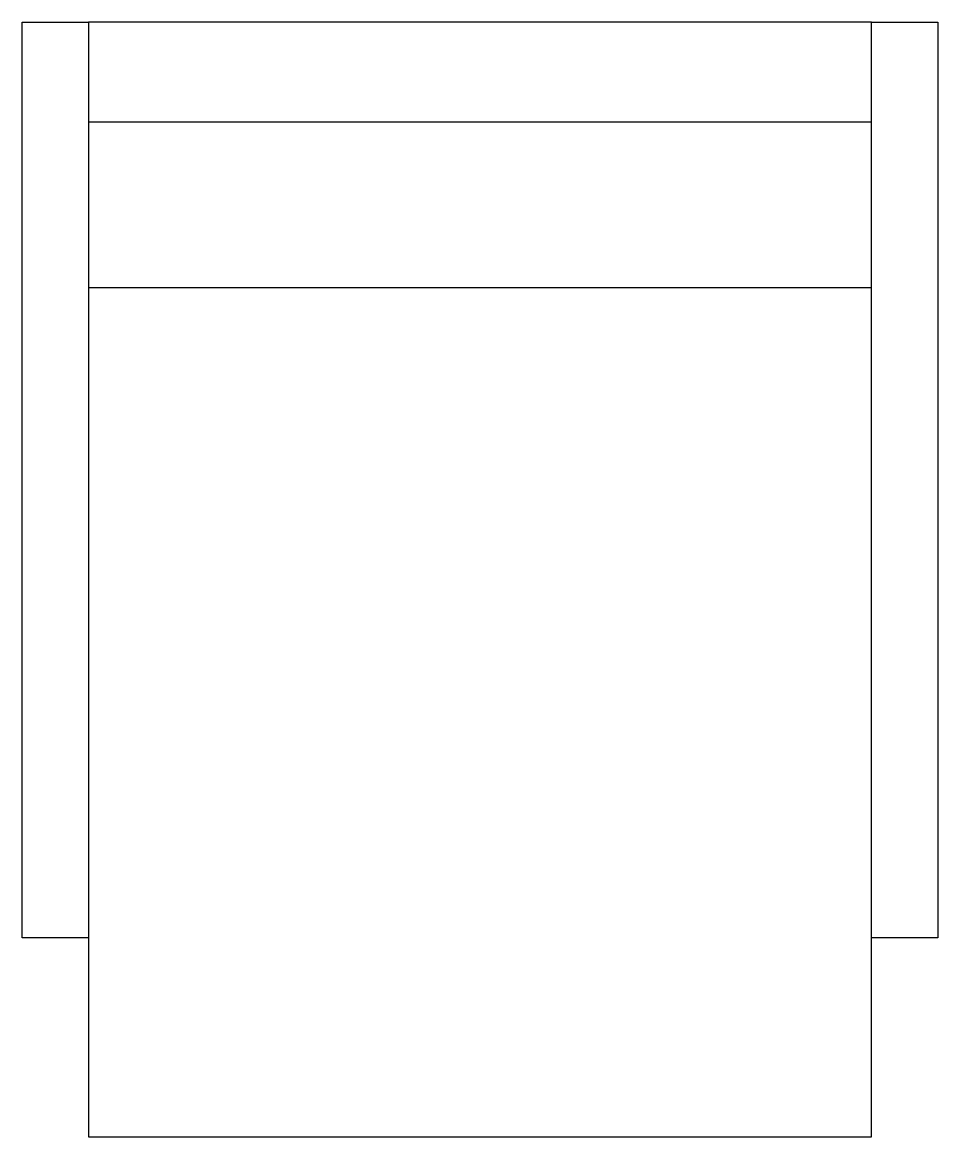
# Model space of a CAD drawing. Extents: x 0 to 0.69, y 0 to 0.84.
import ezdxf

# ---------------------------------------------------------------- set-up
doc = ezdxf.new("R2010")
doc.units = 0
doc.layers.get('0').update_dxf_attribs({"linetype": 'CONTINUOUS'})

msp = doc.modelspace()

# ---------------------------------------------------------------- linework, layer by layer
at = {"color": 0}
for p, q in [((0.05, 0.765), (0.64, 0.765)), ((0.05, 0.64), (0.64, 0.64))]:
    msp.add_line(p, q, dxfattribs=at)
for points in [[(0, 0.84), (0.05, 0.84), (0.05, 0.15), (0, 0.15)], [(0.05, 0), (0.64, 0), (0.64, 0.84), (0.05, 0.84)], [(0.64, 0.84), (0.69, 0.84), (0.69, 0.15), (0.64, 0.15)]]:
    msp.add_lwpolyline(points, close=True, dxfattribs=at)

doc.saveas('drawing.dxf')
